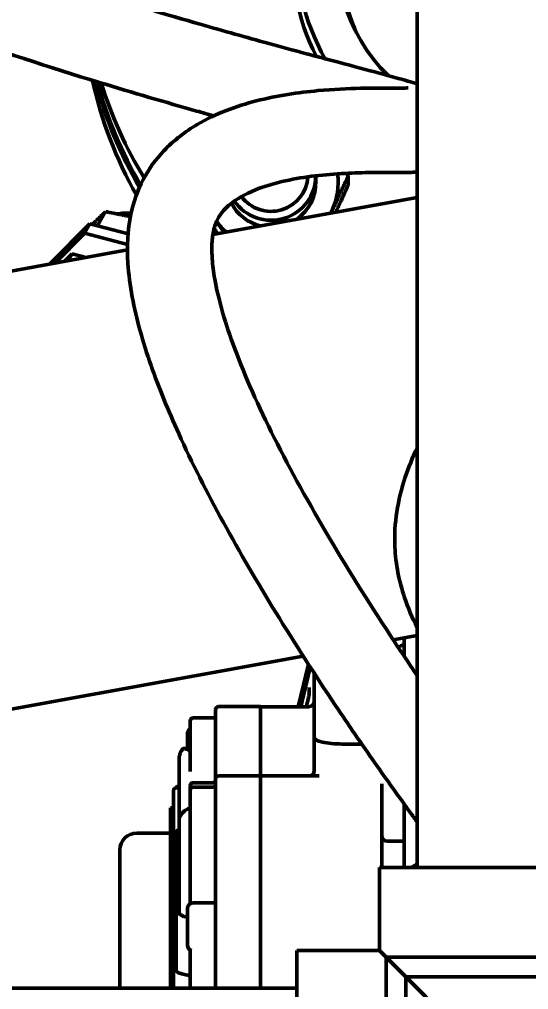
# Model space of a CAD drawing. Header units: inches. Extents: x 11 to 1621, y 11 to 1332.
# Drawn here: x 764.31 to 767.87, y 302.26 to 309.04 of the extents above; entities that cross this region are included whole.
import ezdxf

# ---------------------------------------------------------------- set-up
doc = ezdxf.new("R2010")
doc.units = ezdxf.units.IN
doc.header["$LTSCALE"] = 48
doc.header["$MEASUREMENT"] = 0
doc.layers.add('Dimension (ANSI)', color=7, linetype='Continuous', lineweight=25)
doc.layers.add('Visible (ANSI)', color=7, linetype='Continuous', lineweight=50)
doc.styles.add('Dimension Text', font='tahoma.ttf')
doc.dimstyles.new('ELC FT', dxfattribs={"dimscale": 48, "dimtxt": 0.12, "dimasz": 0.098425, "dimexe": 0.05, "dimexo": 0.1, "dimgap": 0.031496, "dimtad": 1, "dimdec": 5, "dimzin": 3, "dimdsep": 46, "dimlunit": 4, "dimtxsty": 'Dimension Text', "dimcen": 0.09, "dimdle": 0.5, "dimclrd": 5, "dimclre": 5, "dimclrt": 256, "dimadec": 1, "dimazin": 3, "dimtfac": 0.833333, "dimtofl": 0, "dimtmove": 0, "dimatfit": 3, "dimfxl": 0, "dimfrac": 2, "dimtolj": 1, "dimtzin": 0, "dimlwd": 25, "dimlwe": 25, "dimarcsym": 0})

# ---------------------------------------------------------------- blocks, each defined once
blk = doc.blocks.new('*D15')
at = {"layer": 'Defpoints', "color": 0, "linetype": 'Continuous', "transparency": 16777216}
for p in [(804.8774, 319.6302), (264.5024, 280.7711), (804.8774, 187.6927)]:
    blk.add_point(p, dxfattribs=at)
at = {"layer": 'Dimension (ANSI)', "color": 5, "linetype": 'Continuous', "lineweight": 25, "transparency": 16777216}
for p, q in [((804.8774, 314.8302), (804.8774, 185.2927)), ((264.5024, 275.9711), (264.5024, 185.2927)), ((269.2268, 187.6927), (800.153, 187.6927))]:
    blk.add_line(p, q, dxfattribs=at)
at = {"layer": 'Dimension (ANSI)', "color": 5, "linetype": 'Continuous', "transparency": 16777216}
for points in [[(269.2268, 188.4801), (269.2268, 186.9053), (264.5024, 187.6927)], [(800.153, 188.4801), (800.153, 186.9053), (804.8774, 187.6927)]]:
    blk.add_solid(points, dxfattribs=at)
at = {"layer": 'Dimension (ANSI)', "linetype": 'Continuous', "lineweight": 25, "transparency": 16777216, "insert": (534.7524, 192.8408), "char_height": 5.76, "attachment_point": 5, "style": 'Dimension Text'}
blk.add_mtext('\\A1;45\'-0 3/8"', dxfattribs=at)
blk = doc.blocks.new('*D25')
at = {"layer": 'Defpoints', "color": 0, "linetype": 'Continuous', "transparency": 16777216}
for p in [(804.8774, 319.6302), (744.2524, 285.9427), (804.8774, 225.928)]:
    blk.add_point(p, dxfattribs=at)
at = {"layer": 'Dimension (ANSI)', "color": 5, "linetype": 'Continuous', "lineweight": 25, "transparency": 16777216}
for p, q in [((804.8774, 314.8302), (804.8774, 223.528)), ((744.2524, 281.1427), (744.2524, 223.528)), ((748.9768, 225.928), (800.153, 225.928))]:
    blk.add_line(p, q, dxfattribs=at)
at = {"layer": 'Dimension (ANSI)', "color": 5, "linetype": 'Continuous', "transparency": 16777216}
for points in [[(748.9768, 226.7154), (748.9768, 225.1406), (744.2524, 225.928)], [(800.153, 226.7154), (800.153, 225.1406), (804.8774, 225.928)]]:
    blk.add_solid(points, dxfattribs=at)
at = {"layer": 'Dimension (ANSI)', "linetype": 'Continuous', "lineweight": 25, "transparency": 16777216, "insert": (774.5649, 231.076), "char_height": 5.76, "attachment_point": 5, "style": 'Dimension Text'}
blk.add_mtext('\\A1;5\'-0 5/8"', dxfattribs=at)

msp = doc.modelspace()

# ---------------------------------------------------------------- linework, layer by layer
at = {"layer": 'Visible (ANSI)'}
for p, q in [((767.094929, 334.444962), (767.094929, 303.115962)), ((766.385551, 307.900973), (766.385551, 307.949009)), ((766.611957, 307.948551), (766.611957, 307.888088)), ((765.666125, 307.539931), (767.094929, 307.798439)), ((764.858352, 307.601452), (764.915742, 307.699514)), ((764.806086, 307.615177), (764.528288, 307.334066)), ((764.806086, 307.615177), (764.76745, 307.549161)), ((765.072956, 307.545095), (764.806086, 307.615177)), ((764.560682, 307.339927), (764.76745, 307.549161)), ((764.76745, 307.549161), (765.069097, 307.469946)), ((761.440617, 306.775426), (765.068769, 307.431854)), ((764.682869, 307.40464), (764.631599, 307.352758)), ((764.654981, 307.356989), (764.682869, 307.40464)), ((764.778929, 307.379414), (764.682869, 307.40464)), ((766.927503, 304.707438), (767.094929, 304.73773)), ((767.002429, 304.594617), (767.002429, 304.720995)), ((761.976827, 303.811731), (766.297743, 304.593498)), ((766.333998, 304.537222), (766.26286, 304.24064)), ((766.344677, 304.50635), (766.280944, 304.24064)), ((766.280944, 304.24064), (766.344677, 304.50635)), ((766.374157, 304.475365), (766.374157, 304.024263)), ((766.339512, 304.374115), (766.339512, 304.33201)), ((765.704866, 304.240975), (766.000142, 304.240975)), ((766.000142, 304.240975), (766.000142, 304.23492)), ((766.334787, 304.24064), (766.000142, 304.24064)), ((766.000142, 303.757688), (766.000142, 304.23492)), ((766.000142, 304.234585), (766.000142, 303.757688)), ((765.527701, 304.162234), (765.665496, 304.162234)), ((765.685181, 304.21574), (765.685181, 304.221293)), ((765.685181, 303.738003), (765.685181, 304.21574)), ((765.508016, 304.139018), (765.508016, 304.142549)), ((765.508016, 304.139018), (765.508016, 303.792809)), ((765.488331, 303.948505), (765.488331, 304.052132)), ((766.374157, 304.024263), (766.374157, 303.791255)), ((766.706913, 303.979981), (766.571008, 303.979981)), ((766.610378, 303.979981), (766.706913, 303.979981)), ((765.461505, 303.948505), (765.508016, 303.948505)), ((765.429275, 303.470807), (765.429275, 303.871833)), ((765.508016, 303.787999), (765.508016, 303.792809)), ((765.704866, 303.757688), (766.000142, 303.757688)), ((766.000142, 303.757688), (766.000142, 303.573353)), ((766.000142, 303.573353), (766.000142, 303.757688)), ((766.408937, 303.757688), (766.000142, 303.757688)), ((765.508016, 303.659263), (765.508016, 303.689257)), ((765.527701, 303.709446), (765.665496, 303.709446)), ((765.685181, 303.738003), (765.685181, 303.698145)), ((765.685181, 303.698145), (765.685181, 303.555972)), ((766.846598, 303.701101), (766.846598, 303.538592)), ((765.389905, 303.630526), (765.389905, 303.653232)), ((765.389905, 302.951198), (765.389905, 303.630526)), ((765.40959, 303.672915), (765.40959, 303.67374)), ((765.429275, 303.672915), (765.40959, 303.672915)), ((765.508016, 303.659263), (765.508016, 303.621423)), ((765.508016, 303.621423), (765.508016, 303.486449)), ((765.527701, 303.678948), (765.665496, 303.678948)), ((765.685181, 303.371663), (765.685181, 303.555972)), ((766.000142, 303.389044), (766.000142, 303.573353)), ((766.000142, 303.573353), (766.000142, 303.389044)), ((767.002429, 303.562), (767.002429, 303.115962)), ((765.37022, 303.534717), (765.389905, 303.534717)), ((765.37022, 303.527693), (765.37022, 303.534717)), ((765.37022, 303.527693), (765.37022, 303.526109)), ((765.37022, 303.527693), (765.389905, 303.527693)), ((765.37022, 303.526109), (765.37022, 303.475675)), ((765.508016, 303.302139), (765.508016, 303.486449)), ((766.846598, 303.354282), (766.846598, 303.538592)), ((765.37022, 303.475675), (765.389905, 303.475675)), ((765.37022, 303.470323), (765.37022, 303.475675)), ((765.37022, 303.470323), (765.389905, 303.470323)), ((765.37022, 303.163799), (765.37022, 303.470323)), ((765.429275, 303.470807), (765.429275, 303.449007)), ((765.429275, 303.30618), (765.429275, 303.449007)), ((765.134, 303.357954), (765.37022, 303.357954)), ((765.40959, 302.780624), (765.40959, 303.356054)), ((765.685181, 303.288741), (765.685181, 303.371663)), ((766.000142, 303.389044), (766.000142, 303.298584)), ((766.000142, 303.298584), (766.000142, 303.389044)), ((766.846598, 303.354282), (766.846598, 303.278899)), ((765.429275, 302.802967), (765.429275, 303.30618)), ((765.508016, 303.302139), (765.508016, 303.249371)), ((765.685181, 302.810395), (765.685181, 303.288741)), ((766.000142, 302.820238), (766.000142, 303.298584)), ((766.000142, 303.298584), (766.000142, 302.820238)), ((766.846598, 303.115962), (766.846598, 303.278899)), ((767.002429, 303.301018), (766.885968, 303.301018)), ((765.01589, 302.661127), (765.01589, 303.239847)), ((765.508016, 303.130682), (765.508016, 303.249371)), ((765.37022, 303.163799), (765.389905, 303.163799)), ((765.37022, 303.122073), (765.37022, 303.163799)), ((765.37022, 303.122073), (765.389905, 303.122073)), ((765.37022, 303.122073), (765.37022, 302.273462)), ((765.508016, 303.130682), (765.508016, 303.116411)), ((765.508016, 302.864176), (765.508016, 303.116411)), ((768.674304, 303.115962), (766.830554, 303.115962)), ((766.830554, 302.537837), (766.830554, 303.115962)), ((765.389905, 302.375642), (765.389905, 302.951198)), ((765.488331, 302.574175), (765.488331, 302.83008)), ((765.685181, 302.86945), (765.527701, 302.86945)), ((765.685181, 302.663936), (765.685181, 302.810395)), ((766.000142, 302.820238), (766.000142, 302.660464)), ((766.000142, 302.660464), (766.000142, 302.820238)), ((765.40959, 302.780624), (765.40959, 302.396702)), ((765.01589, 302.294959), (765.01589, 302.661127)), ((765.387937, 302.627232), (765.387937, 302.641834)), ((765.387937, 302.641834), (765.389905, 302.641834)), ((765.387937, 302.627232), (765.389905, 302.627232)), ((765.387937, 302.603483), (765.387937, 302.627232)), ((765.387937, 302.603483), (765.389905, 302.603483)), ((765.387937, 302.594755), (765.387937, 302.603483)), ((765.685181, 302.273462), (765.685181, 302.663936)), ((766.000142, 302.273462), (766.000142, 302.660464)), ((766.000142, 302.660464), (766.000142, 302.273462)), ((765.387937, 302.525004), (765.387937, 302.594755)), ((765.508016, 302.529503), (765.508016, 302.540059)), ((766.252429, 302.537837), (766.252429, 300.694087)), ((766.830554, 302.537837), (766.252429, 302.537837)), ((766.830554, 302.537837), (766.877429, 302.490962)), ((765.387937, 302.525004), (765.389905, 302.525004)), ((765.387937, 302.494148), (765.387937, 302.525004)), ((765.387937, 302.494148), (765.389905, 302.494148)), ((765.387937, 302.479796), (765.387937, 302.494148)), ((765.387937, 302.478361), (765.387937, 302.479796)), ((765.387937, 302.479796), (765.389905, 302.479796)), ((765.387937, 302.430409), (765.387937, 302.478361)), ((765.508016, 302.500703), (765.508016, 302.529503)), ((765.508016, 302.478051), (765.508016, 302.500703)), ((765.508016, 302.273462), (765.508016, 302.478051)), ((766.877429, 302.490962), (766.877429, 300.694087)), ((768.674304, 302.490962), (766.877429, 302.490962)), ((766.877429, 302.490962), (767.01571, 302.352681)), ((765.387937, 302.398627), (765.387937, 302.430409)), ((765.389905, 302.430409), (765.387937, 302.430409)), ((765.387937, 302.398627), (765.389905, 302.398627)), ((765.387937, 302.37822), (765.387937, 302.398627)), ((765.387937, 302.37822), (765.389905, 302.37822)), ((765.387937, 302.359986), (765.387937, 302.37822)), ((765.387937, 302.359986), (765.389905, 302.359986)), ((765.387937, 302.340179), (765.387937, 302.359986)), ((765.387937, 302.340179), (765.389905, 302.340179)), ((765.387937, 302.318049), (765.387937, 302.340179)), ((765.389905, 302.375642), (765.389905, 302.273462)), ((767.01571, 302.352681), (768.536023, 302.352681)), ((767.752429, 301.615962), (767.01571, 302.352681)), ((767.01571, 300.832368), (767.01571, 302.352681)), ((745.222429, 302.273462), (766.252429, 302.273462)), ((765.387937, 302.318049), (765.389905, 302.318049)), ((765.387937, 302.287985), (765.387937, 302.318049)), ((765.387937, 302.287985), (765.389905, 302.287985)), ((765.387937, 302.284366), (765.387937, 302.287985)), ((765.387937, 302.284366), (765.389905, 302.284366)), ((765.387937, 302.273462), (765.387937, 302.284366))]:
    msp.add_line(p, q, dxfattribs=at)
for centre, radius, start, end in [((765.704866, 304.22129), 0.019685, 90, 179.9946937), ((766.334787, 304.28001), 0.03937, 270, 359.9949002), ((765.527701, 304.142549), 0.019685, 90, 180), ((765.665496, 304.181919), 0.019685, 270, 359.9977523), ((765.527701, 304.052132), 0.03937, 120, 179.9998974), ((765.704866, 303.738003), 0.019685, 90, 179.9993668), ((765.527701, 303.689761), 0.019685, 90, 179.9467961), ((765.665496, 303.729131), 0.019685, 270, 359.999745), ((765.665496, 303.698633), 0.019685, 270, 359.9993668), ((765.40959, 303.65323), 0.019685, 90, 179.9986409), ((765.527701, 303.659263), 0.019685, 90, 179.9993668), ((765.134, 303.239844), 0.11811, 90, 179.9996079), ((766.885968, 303.340388), 0.03937, 180, 270), ((765.527701, 302.83008), 0.03937, 90, 179.999798), ((765.527701, 302.574175), 0.03937, 180.000202, 252.7606176), ((765.134, 302.294962), 0.11811, 180.0003921, 190.4883715)]:
    msp.add_arc(centre, radius, start, end, dxfattribs=at)
for centre, major_axis, ratio, start_param, end_param in [((767.752429, 309.47424), (-1.53, 0), 0.99144486, 5.600916, 6.75526778), ((767.752429, 309.506871), (-1.499304, 0), 0.99144486, 5.62652304, 6.80343318), ((767.752429, 309.506871), (-1.22, 0), 0.99144486, 6.05184803, 7.06972045), ((767.752429, 309.262135), (-3, 0), 0.99144486, 0.21863387, 0.5077416), ((767.752429, 309.352198), (-3, 0), 0.99144486, 0.25227149, 0.52215452), ((767.752429, 309.384177), (-3, 0), 0.99144486, 0.26438014, 0.52758775), ((767.752429, 309.47424), (-3, 0), 0.99144486, 0.29898955, 0.5437307), ((766.073051, 307.900988), (0.469, 0), 0.99144486, 5.85851495, 6.41900653), ((766.073051, 307.949009), (0.3125, 0), 0.99144486, 3.74402731, 6.28659352), ((766.073051, 307.95607), (0.256732, 0), 0.99144486, 3.7751213, 6.23106082), ((766.073051, 307.900988), (0.312706, 0), 0.99144486, 5.31542701, 6.31948413), ((766.073051, 307.900988), (0.312706, 0), 0.99144486, 3.61946905, 4.47035353), ((765.08247, 307.263189), (-0.377588, 0.220983), 0.96603419, 5.20040094, 5.42664354), ((766.073051, 307.900988), (0.469, 0), 0.99144486, 5.81000787, 5.85851495), ((765.08247, 307.263189), (-0.377588, 0.220983), 0.96603419, 5.83223158, 5.87337785), ((766.073051, 307.900988), (0.469, 0), 0.99144486, 3.76305438, 3.76411984), ((766.073051, 307.900988), (0.469, 0), 0.99144486, 3.76411984, 3.97577268), ((767.752429, 304.572356), (-0.875, 0), 0.22495105, 5.74208578, 5.84189866), ((766.536362, 304.462699), (-0.19685, 0), 0.97437006, 5.99886356, 6.05359515), ((766.536362, 304.462699), (-0.19685, 0), 0.97437006, 5.99886356, 6.05359515), ((766.571008, 304.024263), (-0.19685, 0), 0.22495105, 0, 1.57079633), ((765.527701, 303.67374), (0.11811, 0), 0.22516536, 2.55590711, 3.14159266)]:
    msp.add_ellipse(centre, major_axis=major_axis, ratio=ratio, start_param=start_param, end_param=end_param, dxfattribs=at)
for points, knots in [([(767.094929, 308.592378), (767.074798, 308.598655), (767.053481, 308.604814), (766.974048, 308.627915), (766.907642, 308.646144), (766.74695, 308.689419), (766.651387, 308.714746), (766.398933, 308.781898), (766.232404, 308.826365), (765.902039, 308.916909), (765.74385, 308.961031), (765.345399, 309.07539), (765.097527, 309.149034), (764.480092, 309.342562), (764.102257, 309.469049), (763.498848, 309.692859), (763.270845, 309.78257), (762.835599, 309.967052), (762.6279, 310.061524), (762.258708, 310.244737), (762.094719, 310.332637), (761.687995, 310.571723), (761.464077, 310.726949), (761.260749, 310.903156), (761.238874, 310.922714), (761.217705, 310.942263)], [48.06002279, 48.06002279, 48.06002279, 48.06002279, 48.5268986, 48.5268986, 49.57254317, 49.57254317, 50.68201131, 50.68201131, 52.19372541, 52.19372541, 53.41489573, 53.41489573, 55.12211786, 55.12211786, 57.528721, 57.528721, 59.00566073, 59.00566073, 60.42849556, 60.42849556, 61.66662184, 61.66662184, 63.71550293, 63.71550293, 63.97145857, 63.97145857, 63.97145857, 63.97145857]), ([(765.672323, 308.36871), (765.632935, 308.379724), (765.592951, 308.390967), (765.338597, 308.462937), (765.109329, 308.529768), (764.527477, 308.707501), (764.164674, 308.824912), (763.557006, 309.040353), (763.313804, 309.131482), (762.828338, 309.326852), (762.586256, 309.431357), (762.158251, 309.633542), (761.96967, 309.729475), (761.790017, 309.829649)], [52.77693985, 52.77693985, 52.77693985, 52.77693985, 53.07873112, 53.07873112, 54.6704535, 54.6704535, 56.95519009, 56.95519009, 58.46619532, 58.46619532, 60.01541324, 60.01541324, 61.30784811, 61.30784811, 61.30784811, 61.30784811]), ([(766.671246, 308.946576), (766.665651, 308.958753), (766.66034, 308.970866), (766.627283, 309.049994), (766.603336, 309.126046), (766.572159, 309.281446), (766.564929, 309.360795), (766.564929, 309.433449)], [3.25039712, 3.25039712, 3.25039712, 3.25039712, 3.35025231, 3.35025231, 3.90865884, 3.90865884, 4.46706537, 4.46706537, 4.46706537, 4.46706537]), ([(767.094929, 303.434858), (767.079201, 303.456339), (767.063409, 303.477975), (766.966192, 303.611617), (766.883154, 303.727673), (766.707426, 303.978306), (766.614627, 304.113416), (766.381387, 304.461582), (766.240798, 304.679226), (765.849186, 305.316668), (765.611209, 305.743485), (765.353335, 306.310992), (765.28819, 306.469973), (765.176335, 306.789217), (765.131092, 306.948719), (765.087448, 307.182955), (765.077005, 307.261679), (765.064581, 307.455604), (765.069194, 307.56962), (765.109924, 307.765993), (765.139432, 307.849256), (765.218355, 307.998793), (765.267696, 308.065851), (765.393601, 308.198754), (765.47357, 308.259068), (765.689004, 308.386029), (765.829764, 308.436838), (766.117184, 308.510889), (766.264343, 308.532241), (766.508419, 308.554858), (766.60919, 308.55943), (766.778592, 308.563422), (766.849658, 308.563346), (766.942859, 308.563047), (766.973434, 308.562901), (767.016784, 308.563238), (767.033653, 308.56449), (767.032574, 308.564142)], [24.38183114, 24.38183114, 24.38183114, 24.38183114, 24.58141853, 24.58141853, 25.60565914, 25.60565914, 26.70897463, 26.70897463, 28.37522748, 28.37522748, 31.52406955, 31.52406955, 32.78630216, 32.78630216, 34.13575168, 34.13575168, 34.83763554, 34.83763554, 35.89091129, 35.89091129, 36.69458002, 36.69458002, 37.50366295, 37.50366295, 38.54044773, 38.54044773, 40.18138169, 40.18138169, 41.90879601, 41.90879601, 43.24826474, 43.24826474, 44.43882352, 44.43882352, 45.18078513, 45.18078513, 45.85522503, 45.85522503, 45.85522503, 45.85522503]), ([(767.094929, 304.45744), (767.031896, 304.550159), (766.968639, 304.644722), (766.750596, 304.976776), (766.597451, 305.22077), (766.315482, 305.700257), (766.186108, 305.935841), (765.966451, 306.378964), (765.874838, 306.58736), (765.74547, 306.944022), (765.702472, 307.096692), (765.670349, 307.278696), (765.664335, 307.326653), (765.659286, 307.398701), (765.658528, 307.425224), (765.659414, 307.486799), (765.66248, 307.519387), (765.67092, 307.567735), (765.675384, 307.585427), (765.687391, 307.621929), (765.695671, 307.640247), (765.72526, 307.691848), (765.751621, 307.722648), (765.832484, 307.788953), (765.891978, 307.823129), (766.074998, 307.896831), (766.214438, 307.928031), (766.494483, 307.964387), (766.634705, 307.97067), (766.848721, 307.97397), (766.929117, 307.972699), (767.027751, 307.973234), (767.053206, 307.972518), (767.094929, 307.977325)], [26.37106714, 26.37106714, 26.37106714, 26.37106714, 27.14129067, 27.14129067, 29.03963603, 29.03963603, 30.88592816, 30.88592816, 32.65735337, 32.65735337, 34.19981373, 34.19981373, 34.8073692, 34.8073692, 35.19956998, 35.19956998, 35.78927262, 35.78927262, 36.22417837, 36.22417837, 36.79361203, 36.79361203, 37.92902317, 37.92902317, 39.29320527, 39.29320527, 41.40655341, 41.40655341, 43.48511339, 43.48511339, 45.12094556, 45.12094556, 45.98384619, 45.98384619, 45.98384619, 45.98384619]), ([(767.094929, 306.050395), (767.062807, 305.982722), (767.034461, 305.91386), (766.958227, 305.687176), (766.930985, 305.519291), (766.944397, 305.235637), (766.968393, 305.11709), (767.030365, 304.931568), (767.060388, 304.861037), (767.094929, 304.792759)], [53.23635196, 53.23635196, 53.23635196, 53.23635196, 53.77132967, 53.77132967, 54.95975941, 54.95975941, 55.86065872, 55.86065872, 56.44582177, 56.44582177, 56.44582177, 56.44582177]), ([(766.31987, 304.24064), (766.325033, 304.263437), (766.330164, 304.286308), (766.335531, 304.311702), (766.336304, 304.315414), (766.337851, 304.323034), (766.338648, 304.327089), (766.339298, 304.330741), (766.339399, 304.331326), (766.339562, 304.332313), (766.339625, 304.332724), (766.339672, 304.333048), (766.33968, 304.333113), (766.33968, 304.333113)], [0.650905029, 0.650905029, 0.650905029, 0.650905029, 0.827409019, 0.827409019, 0.858032052, 0.858032052, 0.893070364, 0.893070364, 0.900411248, 0.900411248, 0.90779615, 0.90779615, 0.911228297, 0.911228297, 0.911228297, 0.911228297]), ([(765.429275, 303.871833), (765.429275, 303.883099), (765.431057, 303.894706), (765.437868, 303.916828), (765.442961, 303.927611), (765.450367, 303.93888), (765.451401, 303.940382), (765.452466, 303.941861)], [0, 0, 0, 0, 0.088579802, 0.088579802, 0.177441706, 0.177441706, 0.191334087, 0.191334087, 0.191334087, 0.191334087]), ([(765.508016, 303.918234), (765.508016, 303.928563), (765.499807, 303.936342), (765.480133, 303.946541), (765.46881, 303.948934), (765.458544, 303.948423), (765.458157, 303.948399), (765.457771, 303.94837)], [3.96514092, 3.96514092, 3.96514092, 3.96514092, 4.315033056, 4.315033056, 4.664925191, 4.664925191, 4.678737423, 4.678737423, 4.678737423, 4.678737423]), ([(766.354853, 303.757688), (766.35643, 303.758588), (766.35822, 303.759776), (766.361867, 303.762759), (766.363755, 303.76462), (766.367565, 303.769306), (766.369421, 303.772303), (766.372459, 303.77918), (766.373535, 303.783207), (766.374089, 303.788588), (766.374157, 303.789922), (766.374157, 303.791255)], [0.318880816, 0.318880816, 0.318880816, 0.318880816, 0.33974174, 0.33974174, 0.362098754, 0.362098754, 0.39000132, 0.39000132, 0.422136803, 0.422136803, 0.432630548, 0.432630548, 0.432630548, 0.432630548]), ([(765.429275, 303.449007), (765.429275, 303.450354), (765.429355, 303.451294), (765.429813, 303.455298), (765.430516, 303.458845), (765.433163, 303.467209), (765.435106, 303.472111), (765.441969, 303.48496), (765.448035, 303.493663), (765.463459, 303.509211), (765.472507, 303.516318), (765.490509, 303.526496), (765.499072, 303.530237), (765.508016, 303.533051)], [0, 0, 0, 0, 0.036024122, 0.036024122, 0.120945517, 0.120945517, 0.198435423, 0.198435423, 0.308726105, 0.308726105, 0.405019157, 0.405019157, 0.477819271, 0.477819271, 0.477819271, 0.477819271]), ([(765.429275, 303.381471), (765.428042, 303.381471), (765.426816, 303.381318), (765.424452, 303.380738), (765.423316, 303.380312), (765.420131, 303.378728), (765.418307, 303.377256), (765.414357, 303.373103), (765.412521, 303.369852), (765.410128, 303.362999), (765.40959, 303.359392), (765.40959, 303.356054)], [0.205824881, 0.205824881, 0.205824881, 0.205824881, 0.215221093, 0.215221093, 0.224617304, 0.224617304, 0.243409727, 0.243409727, 0.276878183, 0.276878183, 0.310346639, 0.310346639, 0.310346639, 0.310346639]), ([(765.389905, 302.951198), (765.389905, 302.951233), (765.389905, 302.951267), (765.389916, 302.952691), (765.39014, 302.954081), (765.391007, 302.95677), (765.391644, 302.95807), (765.393689, 302.961057), (765.395307, 302.962666), (765.39904, 302.965145), (765.401025, 302.96607), (765.405247, 302.967274), (765.4074, 302.967578), (765.40959, 302.967578)], [-0.1721933898, -0.1721933898, -0.1721933898, -0.1721933898, -0.1718184134, -0.1718184134, -0.1567125346, -0.1567125346, -0.1418902288, -0.1418902288, -0.1207682679, -0.1207682679, -0.102689002, -0.102689002, -0.0859092065, -0.0859092065, -0.0859092065, -0.0859092065]), ([(765.429275, 302.802967), (765.429275, 302.797554), (765.433376, 302.791124), (765.446161, 302.782599), (765.454319, 302.778849), (765.463892, 302.775767)], [-0.545356245, -0.545356245, -0.545356245, -0.545356245, -0.361990644, -0.361990644, -0.240604666, -0.240604666, -0.240604666, -0.240604666]), ([(765.463892, 302.775767), (765.466942, 302.774807), (765.470196, 302.773876), (765.477311, 302.77197), (765.481138, 302.771014), (765.486253, 302.769714), (765.487303, 302.769445), (765.48833, 302.769178)], [0, 0, 0, 0, 0.0399743819, 0.0399743819, 0.0817274001, 0.0817274001, 0.0927615974, 0.0927615974, 0.0927615974, 0.0927615974]), ([(765.40959, 302.396702), (765.40959, 302.392867), (765.413229, 302.38834), (765.42286, 302.38276), (765.427858, 302.380638), (765.433551, 302.378681)], [-0.471331826, -0.471331826, -0.471331826, -0.471331826, -0.341454778, -0.341454778, -0.268571983, -0.268571983, -0.268571983, -0.268571983]), ([(765.508016, 302.355076), (765.508014, 302.356095), (765.507513, 302.357015), (765.506206, 302.358506), (765.505417, 302.359103), (765.502932, 302.360703), (765.501153, 302.361488), (765.49575, 302.363605), (765.492039, 302.36465), (765.481171, 302.367454), (765.474154, 302.368864), (765.460843, 302.371661), (765.454564, 302.373005), (765.443236, 302.375755), (765.438117, 302.377169), (765.433551, 302.378681)], [0, 0, 0, 0, 0.00007804247, 0.00007804247, 0.00015608494, 0.00015608494, 0.00031216988, 0.00031216988, 0.00062433976, 0.00062433976, 0.00124867952, 0.00124867952, 0.00187301928, 0.00187301928, 0.00249735384, 0.00249735384, 0.00249735384, 0.00249735384])]:
    msp.add_open_spline(points, degree=3, knots=knots, dxfattribs=at)
for points, weights in [([(766.598814, 307.967528), (766.605319, 307.95815), (766.611957, 307.948551)], [1.00531814138, 1.00287717562, 1]), ([(766.611957, 307.948551), (766.552169, 307.82293), (766.500391, 307.709404)], [1, 1.0379548493, 1]), ([(766.526512, 307.695598), (766.56636, 307.783943), (766.611957, 307.888088)], [1.01400849734, 1.02868811173, 1]), ([(764.915742, 307.699514), (764.868383, 307.653524), (764.824781, 307.610268)], [1, 1.02030907012, 1.01888398312]), ([(765.088747, 307.66311), (765.008845, 307.681963), (764.915742, 307.699514)], [1.01656996793, 1.02573666489, 1]), ([(766.500391, 307.709404), (766.495798, 307.699332), (766.491199, 307.689209)], [1, 1.00325476434, 1.00595131327]), ([(765.692032, 307.629859), (765.691886, 307.63006), (765.69174, 307.630261)], [1, 1.00007268565, 1.0001450929]), ([(765.746154, 307.55441), (765.718833, 307.592836), (765.692032, 307.629859)], [1.01742865543, 1.0135560179, 1]), ([(765.674931, 307.582151), (765.68349, 307.57026), (765.692032, 307.558461)], [1.0075960136, 1.0042808308, 1]), ([(765.692032, 307.558461), (765.696467, 307.552334), (765.700904, 307.546223)], [1, 1.00221812107, 1.00417698351]), ([(767.052643, 303.115962), (767.073956, 303.128267), (767.094929, 303.140376)], [1.01790479981, 1.01878335513, 1.01894231174])]:
    msp.add_rational_spline(points, weights, degree=2, dxfattribs=at)
for points in [[(765.452466, 303.941861), (765.454055, 303.94407), (765.455721, 303.946227), (765.457456, 303.948323)], [(765.457456, 303.948323), (765.45747, 303.94834), (765.457575, 303.948356), (765.45777, 303.94837)], [(765.508016, 303.689257), (765.508016, 303.689601), (765.508016, 303.689775), (765.508016, 303.689781)]]:
    msp.add_open_spline(points, degree=3, dxfattribs=at)

# ---------------------------------------------------------------- dimensions: what is measured, and where the dimension line sits
at = {"layer": 'Dimension (ANSI)', "color": 5, "linetype": 'Continuous', "lineweight": 25, "true_color": 0x0000ff}
dim = msp.add_linear_dim(base=(804.877429, 187.692735), p1=(264.502429, 280.771104), p2=(804.877429, 319.630235), angle=180, dimstyle='ELC FT', override={"dimgap": 0.031496, "dimdec": 5, "dimlfac": 1, "dimtol": 0, "dimlim": 0, "dimtp": 0, "dimtm": 0, "dimtdec": 2, "dimatfit": 1}, dxfattribs=at)
dim.commit()
dim.dimension.update_dxf_attribs({"geometry": '*D15', "text_midpoint": (534.752429, 187.692735), "dimtype": 160})
dim = msp.add_linear_dim(base=(804.877429, 225.927966), p1=(744.252429, 285.942735), p2=(804.877429, 319.630235), dimstyle='ELC FT', override={"dimgap": 0.031496, "dimdec": 5, "dimlfac": 1, "dimtol": 0, "dimlim": 0, "dimtp": 0, "dimtm": 0, "dimtdec": 2, "dimatfit": 1}, dxfattribs=at)
dim.commit()
dim.dimension.update_dxf_attribs({"geometry": '*D25', "text_midpoint": (774.564929, 225.927966), "dimtype": 160})

doc.saveas('drawing.dxf')
